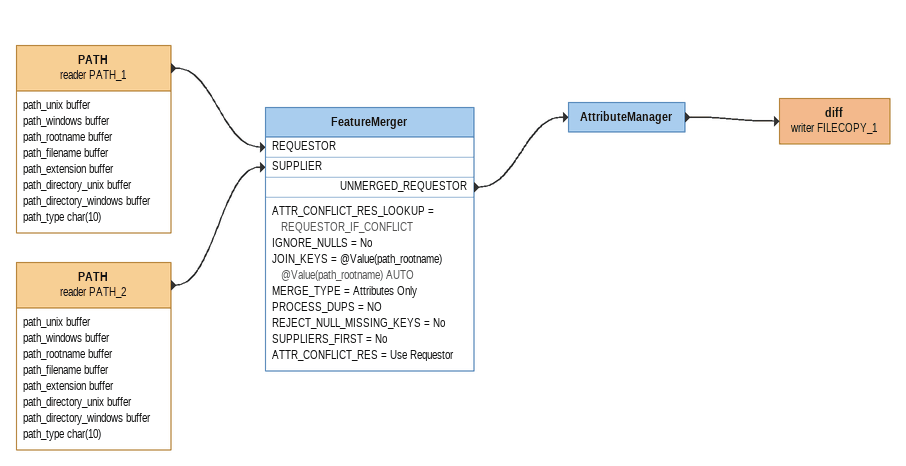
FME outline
PATH (reader PATH_1)
    attributes: path_unix buffer, path_windows buffer, path_rootname buffer, path_filename buffer, path_extension buffer, path_directory_unix buffer, path_directory_windows buffer, path_type char(10)
    -> FeatureMerger [REQUESTOR]
PATH (reader PATH_2)
    attributes: path_unix buffer, path_windows buffer, path_rootname buffer, path_filename buffer, path_extension buffer, path_directory_unix buffer, path_directory_windows buffer, path_type char(10)
    -> FeatureMerger [SUPPLIER]
FeatureMerger
    ATTR_CONFLICT_RES_LOOKUP = REQUESTOR_IF_CONFLICT
    IGNORE_NULLS = No
    JOIN_KEYS = @Value(path_rootname) @Value(path_rootname) AUTO
    MERGE_TYPE = Attributes Only
    PROCESS_DUPS = NO
    REJECT_NULL_MISSING_KEYS = No
    SUPPLIERS_FIRST = No
    ATTR_CONFLICT_RES = Use Requestor
    UNMERGED_REQUESTOR -> AttributeManager
AttributeManager
    -> diff (writer FILECOPY_1)
diff (writer FILECOPY_1)
